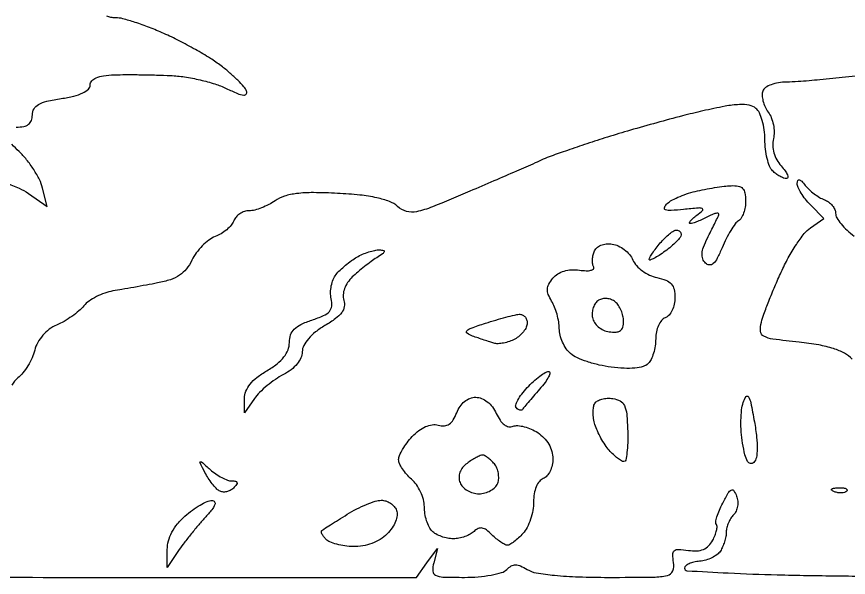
# Model space of a CAD drawing. Extents: x 0 to 102, y 0 to 135.
# Drawn here: x 85.07 to 96.02, y 0 to 7.38 of the extents above; entities that cross this region are included whole.
import ezdxf

# ---------------------------------------------------------------- set-up
doc = ezdxf.new("R2010")
doc.units = 0
doc.header["$MEASUREMENT"] = 0

msp = doc.modelspace()

# ---------------------------------------------------------------- linework, layer by layer
for points in [[(85.0653, 5.922, 0.045103), (85.163191, 5.930848, 0.117065), (85.227621, 5.959109, 0.14594), (85.264107, 6.008677, 0.086389), (85.2768, 6.081594, -0.12994), (85.298028, 6.161899, -0.134933), (85.355967, 6.219872, -0.074204), (85.465883, 6.262417, -0.018082), (85.6575, 6.298278, 0.021615), (85.822694, 6.330403, 0.050994), (85.940978, 6.371872, 0.077574), (86.013767, 6.421024, 0.208449), (86.0382, 6.477084, -0.186571), (86.059068, 6.531061, -0.109688), (86.116374, 6.571498, -0.065946), (86.2138, 6.597863, -0.024552), (86.35545, 6.609717, -0.007918), (86.506932, 6.61253, -0.00367), (86.703764, 6.611622, -0.003634), (86.910568, 6.607647, -0.005051), (87.0957, 6.60087, -0.02645), (87.280337, 6.582424, -0.018546), (87.485616, 6.543039, -0.01877), (87.679928, 6.490478, -0.036714), (87.829074, 6.431753, 0.011476), (87.976145, 6.365094, 0.06558), (88.058557, 6.342141, 0.279162), (88.091846, 6.356365, 0.252396), (88.096675, 6.393864, 0.087798), (88.062654, 6.450419, 0.017205), (87.981325, 6.537527, 0.017773), (87.878157, 6.633588, 0.01565), (87.764059, 6.726403, 0.023711), (87.620139, 6.825751, 0.010614), (87.422287, 6.943155, 0.01048), (87.207461, 7.05867, 0.014005), (87.007596, 7.153838, 0.011988), (86.816719, 7.232838, 0.013372), (86.629051, 7.299581, 0.012757), (86.466756, 7.347913, 0.066077), (86.374188, 7.3602, -0.038699), (86.31032, 7.365151, -0.057755), (86.256394, 7.380081, -0.075924)], [(96.330112, 6.616147, -0.003284), (95.981739, 6.577099, -0.003662), (95.645327, 6.544117, -0.003382), (95.358276, 6.520052, -0.019246), (95.205201, 6.514173, 0.040086), (95.098322, 6.505602, 0.051004), (95.002821, 6.479984, 0.059894), (94.930247, 6.441864, 0.151417), (94.893762, 6.395523, 0.104204), (94.884675, 6.338761, 0.050629), (94.895708, 6.265802, 0.047127), (94.923293, 6.189149, 0.049891), (94.964336, 6.120573, -0.066851), (95.005317, 6.046532, -0.044539), (95.032432, 5.953289, -0.044375), (95.042693, 5.856194, -0.064158), (95.033099, 5.770541, 0.067488), (95.023391, 5.678361, 0.062165), (95.038012, 5.584188, 0.059873), (95.076185, 5.493341, 0.054596), (95.135785, 5.410991, -0.025378), (95.187823, 5.347271, -0.059677), (95.218017, 5.293901, -0.138007), (95.222165, 5.259895, -0.370104), (95.205032, 5.2452, -0.091668), (95.166927, 5.252245, -0.035624), (95.118151, 5.275022, -0.033778), (95.06753, 5.307871, -0.035578), (95.02272, 5.34672, -0.104051), (94.983593, 5.406696, -0.032375), (94.951021, 5.50981, -0.030793), (94.928681, 5.632811, -0.029534), (94.9212, 5.759361, 0.03468), (94.912427, 5.885698, 0.03594), (94.886278, 6.008074, 0.038447), (94.84806, 6.109849, 0.110951), (94.802315, 6.169148, 0.128786), (94.714327, 6.210202, 0.057358), (94.585718, 6.218678, 0.034616), (94.397042, 6.196313, 0.009538), (94.104365, 6.135073, 0.007091), (93.834185, 6.069092, 0.003615), (93.49659, 5.978948, 0.003591), (93.149813, 5.880976, 0.005375), (92.8485, 5.789985, 0.003206), (92.576971, 5.702876, 0.003765), (92.320807, 5.61674, 0.003318), (92.10548, 5.540923, 0.023198), (92.0025, 5.498404, -0.006306), (91.896299, 5.450296, -0.000678), (91.648863, 5.342349, -0.000834), (91.353827, 5.214696, -0.000671), (91.036229, 5.078415, -0.00436), (90.544659, 4.873315, -0.044764), (90.334283, 4.808908, -0.120358), (90.201716, 4.813144, -0.116538), (90.084227, 4.87787, 0.093509), (89.977921, 4.942913, 0.036814), (89.812732, 4.992031, 0.028096), (89.588718, 5.028009, 0.012886), (89.293655, 5.050862, 0.011019), (88.976294, 5.060223, 0.031512), (88.755972, 5.047972, 0.045874), (88.594994, 5.013621, 0.077427), (88.471383, 4.952921, -0.033411), (88.388697, 4.902882, -0.027515), (88.294622, 4.860599, -0.028365), (88.203605, 4.831377, -0.063574), (88.131721, 4.8222, 0.079491), (88.069394, 4.812228, 0.065414), (88.008608, 4.783019, 0.066639), (87.958506, 4.739811, 0.090155), (87.927507, 4.688819, -0.084542), (87.894066, 4.632406, -0.041154), (87.834639, 4.573054, -0.039273), (87.760899, 4.519965, -0.045573), (87.683234, 4.482026, 0.069571), (87.601062, 4.436896, 0.037382), (87.513638, 4.360853, 0.036367), (87.434529, 4.268345, 0.046994), (87.377032, 4.172612, -0.056306), (87.304595, 4.056928, -0.078008), (87.214626, 3.974254, -0.067756), (87.093815, 3.915573, -0.032193), (86.92601, 3.872279, -0.001615), (86.778201, 3.844633, -0.001167), (86.613254, 3.814731, -0.001178), (86.456368, 3.787049, -0.002565), (86.335822, 3.766709, 0.044292), (86.229815, 3.739578, 0.033939), (86.119926, 3.692217, 0.034819), (86.022471, 3.633215, 0.065876), (85.955122, 3.571028, -0.04368), (85.88947, 3.504792, -0.022327), (85.796769, 3.433161, -0.022003), (85.693966, 3.367379, -0.03073), (85.596384, 3.31857, 0.058929), (85.498422, 3.26247, 0.054015), (85.413025, 3.183595, 0.054606), (85.347332, 3.08921, 0.063344), (85.307533, 2.987331, -0.043921), (85.273237, 2.888398, -0.030835), (85.218448, 2.783957, -0.031251), (85.152993, 2.689756, -0.055155), (85.086465, 2.622497, 0.090804), (85.006126, 2.528845, 0.06912)], [(84.929524, 5.18448, -0.023312), (85.102451, 5.118726, -0.050584), (85.226278, 5.04929), (85.471855, 4.876868), (85.410548, 5.121135, 0.054947), (85.369491, 5.231654, 0.026403), (85.294482, 5.363189, 0.025804), (85.200859, 5.493596, 0.033467), (85.10152, 5.602137, -0.008174), (85.006603, 5.695861, -0.012011)], [(96.068641, 2.870499, 0.086916), (95.96963, 2.947633, 0.044977), (95.824612, 3.008697, 0.034263), (95.62916, 3.05656, 0.016244), (95.372206, 3.092553, -0.006203), (95.025829, 3.133999, -0.088488), (94.907707, 3.171579, -0.256), (94.86494, 3.236143, -0.082613), (94.874555, 3.354507, -0.025789), (94.907542, 3.46211, -0.006576), (94.972185, 3.632713, -0.006684), (95.05126, 3.82579, -0.00673), (95.135297, 4.01625, -0.019406), (95.228563, 4.20086, -0.019799), (95.335285, 4.376418, -0.020017), (95.439816, 4.521051, -0.073615), (95.521574, 4.598443), (95.698108, 4.722092), (95.521154, 4.899046, -0.027893), (95.453627, 4.974559, -0.030372), (95.396971, 5.055084, -0.031851), (95.357515, 5.129283, -0.113098), (95.346891, 5.18175, -0.09546), (95.355002, 5.218758, -0.367653), (95.374507, 5.228422, -0.144091), (95.40582, 5.210042, -0.022859), (95.452641, 5.155357, 0.040454), (95.502879, 5.100693, 0.026211), (95.568916, 5.045713, 0.026336), (95.639562, 4.998492, 0.044426), (95.70375, 4.967662, -0.067619), (95.760352, 4.93718, -0.063), (95.80831, 4.892064, -0.067209), (95.840784, 4.839791, -0.105808), (95.8518, 4.788316, 0.135053), (95.868134, 4.728947, 0.037847), (95.923977, 4.649491, 0.035234), (96.003469, 4.56564, 0.030726), (96.09751, 4.489561, 0.033815)], [(83.618538, 0.00467, 0.001054), (85.833301, 0), (90.332162, 0), (90.471728, 0.19035), (90.611293, 0.3807), (90.560946, 0.19035, 0.072251), (90.548477, 0.081769, 0.282231), (90.583926, 0.027671, 0.103154), (90.682155, 0.004154, 0.007351), (90.964679, 0, 0.020953), (91.14612, 0.007607, 0.024985), (91.315815, 0.030442, 0.02495), (91.45449, 0.06344, 0.126137), (91.522392, 0.103632, -0.06453), (91.582149, 0.149677, -0.13268), (91.63874, 0.164963, -0.106729), (91.703622, 0.150954, -0.033247), (91.791964, 0.103632, 0.099231), (91.910031, 0.059132, 0.016412), (92.152441, 0.02749, 0.015652), (92.468917, 0.006675, 0.008594), (92.857215, 0, 0.002762), (93.452797, 0.00329, 0.052803), (93.636953, 0.024853, 0.24199), (93.707648, 0.084027, 0.148045), (93.719315, 0.194653, -0.036171), (93.706758, 0.301883, -0.235079), (93.72815, 0.350108, -0.188605), (93.783534, 0.368381, -0.022899), (93.913428, 0.355356, 0.044667), (94.025663, 0.349013, 0.090132), (94.111968, 0.367643, 0.102104), (94.17928, 0.413288, 0.070118), (94.233899, 0.487979, 0.027432), (94.265054, 0.554754, 0.038232), (94.284864, 0.617618, 0.042666), (94.29228, 0.668922, 0.214105), (94.28221, 0.69539, -0.246539), (94.273129, 0.724544, -0.027122), (94.290021, 0.794876, -0.028137), (94.32131, 0.881616, -0.019033), (94.366145, 0.976723, -0.010878), (94.43893, 1.109849, -0.146725), (94.478828, 1.147568, -0.3825), (94.512316, 1.138491, -0.052306), (94.548092, 1.068223, -0.070512), (94.562808, 1.004108, -0.060431), (94.560321, 0.934843, -0.062883), (94.541842, 0.871112, -0.09468), (94.509433, 0.823393, 0.056976), (94.472641, 0.777103, 0.038363), (94.441371, 0.717192, 0.038522), (94.419791, 0.653645, 0.060191), (94.412305, 0.59643, -0.045387), (94.406363, 0.537559, -0.026592), (94.389202, 0.46877, -0.026431), (94.364509, 0.401228, -0.040274), (94.335478, 0.345984, -0.09117), (94.292221, 0.299195, -0.046953), (94.223935, 0.25743, -0.044546), (94.143211, 0.226486, -0.050914), (94.061823, 0.212073, 0.036979), (93.985961, 0.200804, 0.053578), (93.921899, 0.178973, 0.067982), (93.877898, 0.150692, 0.219368), (93.8637, 0.119888, 0.397775), (93.894826, 0.086953, 0.001646), (94.43874, 0.058014, 0.006237), (95.082699, 0.033926, 0.003407), (95.87295, 0.019619, 0.003336), (96.662406, 0.015974, 0.006091)]]:
    msp.add_lwpolyline(points, format="xyb")
for points in [[(94.47705, 5.15194, -0.054969), (94.570883, 5.145892, -0.158948), (94.627642, 5.115658, -0.147463), (94.658178, 5.056028, -0.045145), (94.6674, 4.954093, -0.041328), (94.660505, 4.870821, -0.043555), (94.640013, 4.791321, -0.047713), (94.609974, 4.726624, -0.122402), (94.574168, 4.689965, 0.09699), (94.530429, 4.649466, 0.020159), (94.471882, 4.562055, 0.020463), (94.411218, 4.453329, 0.018059), (94.356881, 4.335439, -0.019165), (94.292917, 4.197466, -0.086786), (94.239756, 4.126889, -0.207103), (94.189972, 4.109074, -0.182131), (94.139388, 4.131972, -0.110369), (94.103076, 4.189183, -0.105218), (94.093732, 4.257441, -0.071761), (94.112888, 4.344362, -0.026032), (94.16361, 4.460355, 0.000689), (94.211125, 4.55556, 0.000773), (94.256594, 4.647337, 0.000709), (94.29508, 4.725603, 0.004145), (94.314924, 4.766965, 0.356162), (94.310506, 4.784611, 0.200468), (94.287747, 4.790314, 0.06295), (94.239652, 4.776697, 0.022441), (94.17515, 4.745815, -0.013957), (94.104058, 4.710283, -0.015742), (94.033858, 4.680264, -0.015112), (93.972916, 4.658543, -0.078201), (93.937692, 4.653, -0.443085), (93.928141, 4.663532, -0.143789), (93.937029, 4.685582, -0.048898), (93.971359, 4.721234, -0.0188), (94.025351, 4.763919, 0.029036), (94.099326, 4.824902, 0.541637), (94.095081, 4.849705, 0.124774), (94.042579, 4.858191, 0.00514), (93.851171, 4.839315, -0.010001), (93.685707, 4.82462, -0.089212), (93.613387, 4.832562, -0.404115), (93.597573, 4.860482, -0.127663), (93.623212, 4.906678, -0.074157), (93.679818, 4.950803, -0.02367), (93.775431, 4.998981, -0.023037), (93.888469, 5.04326, -0.023786), (94.003912, 5.076422, -0.010345), (94.12612, 5.102658, -0.008128), (94.259546, 5.126185, -0.00823), (94.384351, 5.144004, -0.019976)], [(93.755602, 4.5684, -0.096338), (93.78051, 4.563556, -0.101264), (93.801291, 4.549762, -0.103164), (93.814712, 4.529157, -0.103776), (93.818741, 4.50495, -0.162927), (93.80605, 4.471726, -0.022064), (93.755517, 4.415489, -0.023529), (93.687412, 4.352347, -0.017851), (93.607241, 4.2895, -0.013352), (93.527084, 4.234372, -0.025842), (93.459747, 4.195453, -0.031255), (93.410714, 4.174146, -0.520046), (93.3984, 4.182783, -0.136012), (93.40568, 4.20905, -0.013473), (93.4412, 4.264751, -0.016201), (93.488299, 4.329755, -0.012171), (93.544102, 4.398233, -0.020593), (93.604709, 4.463385, -0.02571), (93.666332, 4.518413, -0.025418), (93.721362, 4.558259, -0.144971)], [(92.911572, 4.383984, -0.076617), (92.990492, 4.360089, -0.053211), (93.069897, 4.31105, -0.05282), (93.137836, 4.245812, -0.071732), (93.182719, 4.173731, 0.082438), (93.230891, 4.099917, 0.049962), (93.308933, 4.030323, 0.048318), (93.403145, 3.974889, 0.059541), (93.499969, 3.943196, -0.042109), (93.617747, 3.909129, -0.118848), (93.687857, 3.860925, -0.129406), (93.724891, 3.788825, -0.054335), (93.7368, 3.67956, -0.054478), (93.727366, 3.593228, -0.057301), (93.699523, 3.512515, -0.063947), (93.658484, 3.449099, -0.126239), (93.6099, 3.414594, 0.131484), (93.561298, 3.379315, 0.062886), (93.520277, 3.313277, 0.055888), (93.492423, 3.228825, 0.051776), (93.483, 3.138069, -0.038254), (93.475766, 3.04365, -0.034848), (93.454196, 2.94836, -0.036649), (93.42261, 2.865836, -0.086866), (93.384943, 2.812183, -0.128043), (93.319278, 2.773647, -0.044528), (93.210607, 2.753085, -0.036065), (93.068994, 2.749416, -0.020608), (92.898493, 2.764356, -0.02466), (92.73894, 2.793048, -0.023648), (92.580701, 2.837613, -0.024349), (92.445144, 2.890268, -0.074159), (92.36205, 2.943205, -0.064906), (92.305365, 3.007073, -0.043136), (92.25749, 3.092656, -0.043027), (92.224864, 3.185532, -0.063037), (92.214, 3.27136, 0.041384), (92.206691, 3.359515, 0.026679), (92.184431, 3.45963, 0.026787), (92.151923, 3.555886, 0.044778), (92.11334, 3.632078, -0.043105), (92.068712, 3.719481, -0.110433), (92.057044, 3.789142, -0.11337), (92.076256, 3.856006, -0.046823), (92.129678, 3.934235, -0.078261), (92.194531, 3.99133, -0.067489), (92.277088, 4.029282, -0.06178), (92.373651, 4.046127, -0.048798), (92.47967, 4.041012, 0.026604), (92.566029, 4.032998, 0.061324), (92.630907, 4.038406, 0.136461), (92.663998, 4.055503, 0.358308), (92.667335, 4.080159, -0.0991), (92.65346, 4.117471, -0.044703), (92.649839, 4.169788, -0.041898), (92.65587, 4.227588, -0.0447), (92.671425, 4.282285, -0.114891), (92.70495, 4.331797, -0.086777), (92.760289, 4.367558, -0.075894), (92.831687, 4.38572, -0.059734)], [(89.8452, 4.307052, -0.049445), (89.897992, 4.300808, -0.446636), (89.908133, 4.282852, -0.159646), (89.886953, 4.254558, -0.013621), (89.810324, 4.203875, 0.017988), (89.736886, 4.154376, 0.009463), (89.649127, 4.087942, 0.009402), (89.561701, 4.016415, 0.01428), (89.488746, 3.950722, 0.053226), (89.427112, 3.877966, 0.062848), (89.386207, 3.797626, 0.069397), (89.369292, 3.717015, 0.094176), (89.37814, 3.643344, -0.122535), (89.383392, 3.560716, -0.116818), (89.349605, 3.483602, -0.074157), (89.268943, 3.404251, -0.024035), (89.128668, 3.312125, 0.03263), (89.004909, 3.227769, 0.048866), (88.910273, 3.13761, 0.059189), (88.849907, 3.048174, 0.119435), (88.83, 2.966026, -0.10879), (88.812813, 2.887968, -0.065384), (88.761882, 2.807456, -0.056448), (88.68264, 2.731625, -0.043371), (88.581336, 2.667556, 0.031857), (88.476464, 2.604558, 0.02247), (88.366931, 2.521365, 0.022773), (88.269012, 2.43195, 0.043579), (88.200636, 2.350459), (88.0686, 2.161952), (88.0686, 2.352829, -0.097815), (88.087337, 2.447691, -0.072817), (88.141917, 2.539702, -0.057821), (88.233848, 2.629652, -0.031497), (88.3647, 2.71841, 0.031155), (88.497562, 2.808398, 0.060062), (88.588997, 2.898419, 0.075949), (88.642391, 2.991327, 0.092765), (88.6608, 3.089696, -0.081503), (88.677144, 3.189297, -0.116298), (88.724316, 3.265067, -0.086382), (88.812209, 3.326505, -0.029745), (88.956868, 3.383989, 0.023461), (89.110235, 3.442715, 0.106277), (89.187489, 3.498378, 0.162798), (89.217755, 3.567651, 0.078298), (89.211176, 3.6655, -0.060638), (89.20295, 3.745646, -0.044753), (89.212598, 3.83439, -0.045491), (89.237413, 3.917952, -0.072545), (89.274658, 3.982341, -0.033118), (89.327106, 4.040307, -0.017858), (89.398688, 4.104806, -0.017714), (89.476631, 4.165581, -0.02654), (89.5491, 4.212419, -0.028938), (89.62319, 4.24939, -0.023916), (89.705874, 4.280245, -0.02457), (89.784641, 4.301216, -0.057566)], [(92.951413, 3.622602, 0.079858), (92.901352, 3.652158, 0.069374), (92.842053, 3.666384, 0.070981), (92.782473, 3.663713, 0.092019), (92.731589, 3.643973, 0.10259), (92.69131, 3.605841, 0.066867), (92.66194, 3.548695, 0.063202), (92.647399, 3.482108, 0.069416), (92.65069, 3.416163, 0.100198), (92.676455, 3.35316, 0.070208), (92.727629, 3.29576, 0.066907), (92.795601, 3.252298, 0.073521), (92.870514, 3.230066, 0.046624), (92.961161, 3.225663, 0.146982), (93.017992, 3.245544, 0.169824), (93.049618, 3.291185, 0.067484), (93.06, 3.367757, 0.057256), (93.051994, 3.437441, 0.043532), (93.028102, 3.510567, 0.044552), (92.993005, 3.576077, 0.074433)], [(91.68525, 3.459729, -0.118736), (91.725565, 3.453526, -0.110057), (91.759936, 3.429592, -0.101008), (91.782978, 3.391322, -0.085363), (91.791, 3.344677, -0.10894), (91.779132, 3.290852, -0.055925), (91.743098, 3.231519, -0.051703), (91.690301, 3.176062, -0.053866), (91.627929, 3.13348, -0.0396), (91.557271, 3.102582, -0.035334), (91.479895, 3.081796, -0.037084), (91.407437, 3.07323, -0.084598), (91.352979, 3.080087, -0.005044), (91.29831, 3.097247, -0.002053), (91.224262, 3.121649, -0.002031), (91.144872, 3.148532, -0.002589), (91.0719, 3.173996, -0.061771), (90.999684, 3.210163, -0.474063), (90.996468, 3.242963, -0.111177), (91.054666, 3.279589, -0.007556), (91.2411, 3.342441, -0.006082), (91.378412, 3.384599, -0.006886), (91.511159, 3.421617, -0.006333), (91.624688, 3.450064, -0.037307)], [(92.074294, 2.7072, -0.460683), (92.090135, 2.688673, -0.080643), (92.073795, 2.638859, -0.041872), (92.026646, 2.563919, -0.019316), (91.953797, 2.47455, 0.002226), (91.87369, 2.382862, 0.003083), (91.802734, 2.299886, 0.001926), (91.743788, 2.22954, 0.038314), (91.72755, 2.20665, -0.210498), (91.714986, 2.197766, -0.117955), (91.695947, 2.19842, -0.080803), (91.672939, 2.208984, -0.048473), (91.649666, 2.228134, -0.275756), (91.640667, 2.263786, -0.048912), (91.667873, 2.330232, -0.040836), (91.719417, 2.411005, -0.026148), (91.791313, 2.496034, -0.019613), (91.873468, 2.576882, -0.024276), (91.956271, 2.64517, -0.023746), (92.029683, 2.694707, -0.137383)], [(91.11392, 2.3688, -0.097575), (91.190705, 2.353671, -0.070404), (91.266233, 2.309454, -0.063705), (91.333238, 2.240814, -0.054698), (91.384883, 2.154031, 0.042627), (91.434146, 2.066522, 0.081748), (91.489559, 2.008344, 0.111524), (91.547981, 1.98194, 0.143153), (91.606489, 1.98675, -0.110702), (91.668051, 1.995797, -0.044402), (91.752516, 1.981875, -0.041125), (91.84431, 1.949992, -0.040907), (91.929821, 1.903469, -0.057303), (92.011785, 1.835196, -0.058764), (92.075325, 1.750635, -0.060894), (92.115671, 1.656619, -0.071053), (92.1294, 1.560495, -0.055495), (92.119962, 1.475719, -0.057802), (92.092123, 1.39632, -0.064295), (92.051078, 1.333824, -0.12435), (92.0025, 1.299594, 0.136513), (91.951682, 1.261934, 0.067802), (91.911076, 1.192039, 0.056459), (91.884483, 1.09889, 0.041348), (91.8756, 0.99166, -0.046397), (91.865315, 0.881058, -0.035189), (91.834471, 0.763127, -0.036053), (91.78927, 0.655685, -0.066412), (91.735588, 0.577711, -0.02141), (91.677184, 0.518482, -0.026051), (91.61748, 0.468446, -0.026074), (91.564028, 0.432402, -0.136119), (91.530131, 0.423, -0.124011), (91.496227, 0.43154, -0.025734), (91.443261, 0.46365, -0.025563), (91.384085, 0.508407, -0.021687), (91.326304, 0.561381, 0.036373), (91.25478, 0.623193, 0.115884), (91.197234, 0.648152, 0.156628), (91.145064, 0.641212, 0.085817), (91.091841, 0.603681, -0.073464), (91.042229, 0.56684, -0.038647), (90.971796, 0.535824, -0.037419), (90.893171, 0.514676, -0.047023), (90.8181, 0.5076, -0.049362), (90.74263, 0.515069, -0.037889), (90.662806, 0.537422, -0.038897), (90.590661, 0.570206, -0.070395), (90.53892, 0.60912, -0.082153), (90.49995, 0.663538, -0.037506), (90.467221, 0.744879, -0.035832), (90.444888, 0.837776, -0.041099), (90.4374, 0.928718, 0.065605), (90.424998, 1.022833, 0.043573), (90.387698, 1.125293, 0.043436), (90.332973, 1.220199, 0.063294), (90.2682, 1.29167, -0.034535), (90.203453, 1.355357, -0.035453), (90.148702, 1.426821, -0.037835), (90.110606, 1.495374, -0.108319), (90.099, 1.54832, -0.104298), (90.110761, 1.604086, -0.029212), (90.151652, 1.683777, -0.028115), (90.209639, 1.770623, -0.026279), (90.278242, 1.852489, -0.043005), (90.364002, 1.929984, -0.059503), (90.453379, 1.982351, -0.068999), (90.540886, 2.006885, -0.09815), (90.621285, 2.002047, 0.081355), (90.701032, 1.994575, 0.13112), (90.765195, 2.016529, 0.109091), (90.817733, 2.071471, 0.045631), (90.86295, 2.164006, -0.059156), (90.906766, 2.247862, -0.071798), (90.96671, 2.313115, -0.078511), (91.037706, 2.354497, -0.093024)], [(92.919933, 2.352488, -0.093178), (93.015289, 2.320106, -0.159086), (93.071584, 2.258709, -0.084755), (93.101249, 2.146041, -0.014582), (93.114366, 1.92465, -0.014585), (93.114497, 1.770588, -0.02408), (93.104557, 1.640843, -0.020997), (93.087969, 1.542204, -0.354357), (93.064028, 1.5228, -0.13798), (93.031887, 1.531842, -0.026851), (92.981766, 1.56629, -0.026684), (92.925968, 1.614171, -0.021918), (92.871618, 1.67085, -0.033224), (92.817615, 1.741276, -0.020055), (92.762833, 1.831103, -0.020048), (92.715371, 1.925133, -0.032912), (92.683846, 2.008493, -0.036225), (92.665856, 2.0877, -0.035937), (92.659422, 2.168888, -0.038267), (92.664388, 2.240472, -0.102308), (92.681822, 2.288281, -0.130478), (92.716373, 2.320971, -0.058781), (92.774761, 2.344347, -0.052496), (92.84604, 2.35574, -0.048825)], [(94.782264, 2.047245, -0.014499), (94.812457, 1.842766, -0.033531), (94.8203, 1.687809, -0.045203), (94.808257, 1.575491, -0.14813), (94.773422, 1.510382, -0.251079), (94.730759, 1.497492, -0.215866), (94.692303, 1.525167, -0.072359), (94.658303, 1.610953, -0.016377), (94.627073, 1.764919, -0.024618), (94.6098, 1.910445, -0.021349), (94.60577, 2.064088, -0.021902), (94.614192, 2.203652, -0.056961), (94.635915, 2.301782, -0.067615), (94.673774, 2.376927, -0.552184), (94.705086, 2.375675, -0.081349), (94.735699, 2.294214, -0.005382)], [(91.204611, 1.6074, 0.101864), (91.173225, 1.600939, 0.019317), (91.120218, 1.57568, 0.019903), (91.059661, 1.540757, 0.017116), (90.998865, 1.499418, 0.063755), (90.94091, 1.444477, 0.084694), (90.905154, 1.381409, 0.091202), (90.893908, 1.313822, 0.087569), (90.907147, 1.245618, 0.102497), (90.942942, 1.189857, 0.066766), (91.003476, 1.142634, 0.063115), (91.078383, 1.11069, 0.069369), (91.1565, 1.0998, 0.065646), (91.234383, 1.11007, 0.061953), (91.3086, 1.140227, 0.066461), (91.368145, 1.184786, 0.107722), (91.402708, 1.237423, 0.078337), (91.415768, 1.298678, 0.056022), (91.411683, 1.368746, 0.055741), (91.392066, 1.436577, 0.075099), (91.359101, 1.491223, 0.027143), (91.317923, 1.535691, 0.031196), (91.273947, 1.573273, 0.032759), (91.233297, 1.599864, 0.129159)], [(87.618801, 1.41705, 0.030857), (87.691272, 1.360391, 0.029989), (87.770838, 1.31249, 0.0314), (87.845788, 1.279094, 0.089334), (87.901831, 1.269, -0.044007), (87.953109, 1.264478, -0.300248), (87.970629, 1.24785, -0.228196), (87.964555, 1.220759, -0.029039), (87.923691, 1.174851, -0.074074), (87.880844, 1.143115, -0.072599), (87.830316, 1.124974, -0.077883), (87.780082, 1.122747, -0.111059), (87.738026, 1.137263, -0.066565), (87.696224, 1.17152, -0.022257), (87.644792, 1.23174, -0.0217), (87.593145, 1.304246, -0.023132), (87.549145, 1.379462, -0.002498), (87.483677, 1.505815, -0.407846), (87.487926, 1.519479, -0.312584), (87.504368, 1.517645, -0.002063)], [(95.88705, 1.177721, -0.028489), (95.945947, 1.176791, -0.077125), (95.986554, 1.167424, -0.208169), (96.001997, 1.151803, -0.296942), (95.998087, 1.133287, -0.126455), (95.970429, 1.116939, -0.060344), (95.929372, 1.110242, -0.05415), (95.882203, 1.113408, -0.051402), (95.835938, 1.126609, -0.054073), (95.800687, 1.145352, -0.470617), (95.799228, 1.16077, -0.168741), (95.823911, 1.172726, -0.018894)], [(87.640278, 1.012527, -0.249457), (87.674696, 0.995175, -0.254905), (87.679107, 0.957234, -0.074108), (87.638244, 0.887714, -0.01629), (87.547502, 0.78255, 0.010137), (87.455215, 0.678218, 0.007036), (87.355027, 0.556796, 0.007099), (87.262088, 0.437441, 0.014501), (87.193274, 0.340726), (87.0534, 0.131552), (87.0534, 0.365934, -0.067612), (87.068722, 0.478725, -0.05434), (87.114021, 0.5926, -0.049927), (87.187399, 0.702916, -0.040605), (87.28605, 0.805084, -0.022946), (87.384043, 0.883659, -0.025055), (87.486073, 0.950488, -0.025591), (87.578373, 0.998377, -0.101711)], [(89.869005, 1.013775, -0.081391), (89.930459, 1.0043, -0.066342), (89.990539, 0.975435, -0.067245), (90.040193, 0.932352, -0.089095), (90.07111, 0.881255, -0.122756), (90.079162, 0.815644, -0.06477), (90.058613, 0.735678, -0.055975), (90.013267, 0.651218, -0.045241), (89.947317, 0.572117, -0.056895), (89.856011, 0.499522, -0.049813), (89.746623, 0.445527, -0.048581), (89.625885, 0.413164, -0.048345), (89.500971, 0.404633, -0.028632), (89.390674, 0.414106, -0.029634), (89.283466, 0.43608, -0.031023), (89.193545, 0.466224, -0.100315), (89.141299, 0.500861, -0.034916), (89.110046, 0.536813, -0.056859), (89.089551, 0.571616, -0.079516), (89.081965, 0.600145, -0.260398), (89.08944, 0.617425, -0.020685), (89.115301, 0.635564, -0.00104), (89.20231, 0.691117, -0.001668), (89.306104, 0.756598, -0.001207), (89.4222, 0.82891, -0.020121), (89.546622, 0.899229, -0.020471), (89.67559, 0.958883, -0.020756), (89.791593, 1.001332, -0.075099)]]:
    msp.add_lwpolyline(points, format="xyb", close=True)

doc.saveas('drawing.dxf')
